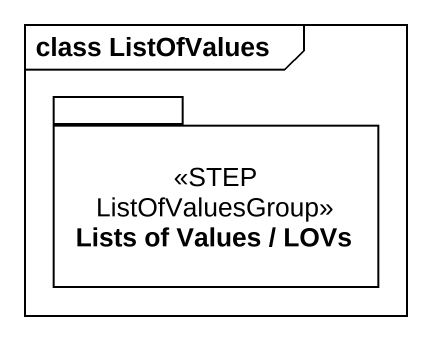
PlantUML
@startuml
mainframe class ListOfValues
package "Lists of Values / LOVs" as Lists_of_Values_LOVs <<STEP ListOfValuesGroup>> {
}
@enduml
